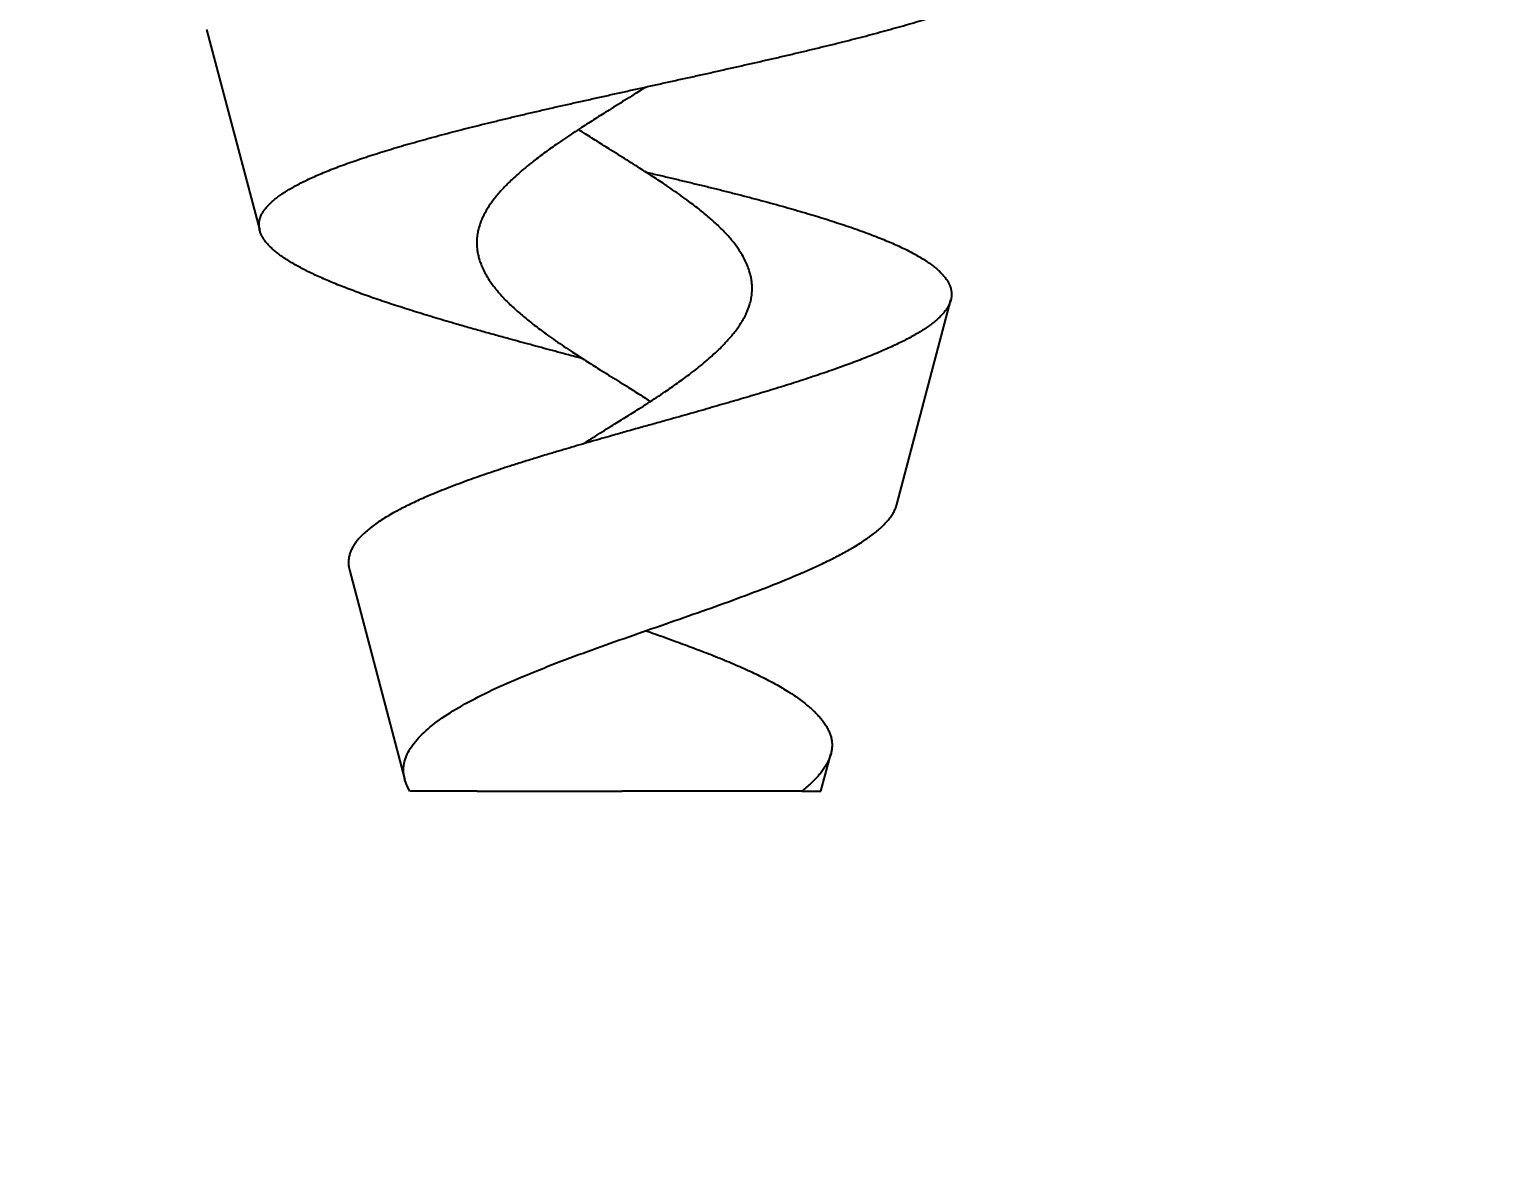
# Model space of a CAD drawing. Extents: x -1889 to 6398, y -470 to 1122.
# Drawn here: x 527.802 to 528.819, y 389.89 to 390.678 of the extents above; entities that cross this region are included whole.
import ezdxf

# ---------------------------------------------------------------- set-up
doc = ezdxf.new("R2010")
doc.units = 0
doc.header["$LTSCALE"] = 12
doc.header["$MEASUREMENT"] = 0
doc.header["$PDMODE"] = 33
doc.header["$PDSIZE"] = -0.5
doc.linetypes.add('SLD-Solid', pattern=[0])
doc.layers.get('0').update_dxf_attribs({"linetype": 'CONTINUOUS'})
doc.layers.get('Defpoints').update_dxf_attribs({"linetype": 'CONTINUOUS'})
doc.layers.add('COVER', color=3, linetype='CONTINUOUS')
doc.layers.add('DIM', color=1, linetype='CONTINUOUS')
doc.styles.add('ROMANS', font='ROMANS.shx', dxfattribs={"width": 0.85, "height": 5.76})
doc.styles.get("Standard").update_dxf_attribs({"font": 'sanss___.ttf'})
doc.dimstyles.get("Standard").update_dxf_attribs({"dimtxt": 0.18, "dimasz": 0.18, "dimexe": 0.18, "dimexo": 0.0625, "dimgap": 0.09, "dimtad": 0, "dimtih": 1, "dimtoh": 1, "dimdec": 4, "dimzin": 0, "dimdsep": 46, "dimtxsty": 'Standard', "dimcen": 0.09, "dimadec": 0, "dimazin": 0, "dimtfac": 1, "dimtdec": 4, "dimtofl": 0, "dimtmove": 0, "dimatfit": 3, "dimfxl": 1, "dimtolj": 1, "dimtzin": 0, "dimarcsym": 0})

# ---------------------------------------------------------------- blocks, each defined once
blk = doc.blocks.new('*D201')
at = {"layer": 'Defpoints', "color": 0, "transparency": 16777216}
for p in [(673.7773, 405.7954), (511.9278, 273.2954), (1054.2313, 273.2954)]:
    blk.add_point(p, dxfattribs=at)
at = {"layer": 'DIM', "color": 0, "lineweight": -2, "transparency": 16777216}
for p, q in [((679.7773, 405.7954), (1057.2313, 405.7954)), ((1054.2313, 400.0354), (1054.2313, 373.4048)), ((1054.2313, 279.0554), (1054.2313, 347.3477)), ((517.9278, 273.2954), (1057.2313, 273.2954))]:
    blk.add_line(p, q, dxfattribs=at)
at = {"layer": 'DIM', "color": 0, "transparency": 16777216}
for points in [[(1053.2713, 400.0354), (1055.1913, 400.0354), (1054.2313, 405.7954)], [(1053.2713, 279.0554), (1055.1913, 279.0554), (1054.2313, 273.2954)]]:
    blk.add_solid(points, dxfattribs=at)
at = {"layer": 'DIM', "color": 0, "transparency": 16777216, "char_height": 5.76, "attachment_point": 5, "style": 'ROMANS'}
for s, insert in [('\\A1;11\'-0{\\H1x;\\S1/2;}"', (1054.2313, 368.0562)), ('\\A1;[132 1/2]', (1054.2313, 355.0277))]:
    blk.add_mtext(s, dxfattribs=dict(at, insert=insert))
blk = doc.blocks.new('*D205')
at = {"layer": 'Defpoints', "color": 0, "transparency": 16777216}
for p in [(504.9278, 417.2954), (1075.404, 417.2954), (511.9278, 273.2954)]:
    blk.add_point(p, dxfattribs=at)
at = {"layer": 'DIM', "color": 0, "lineweight": -2, "transparency": 16777216}
for p, q in [((510.9278, 417.2954), (1078.404, 417.2954)), ((1075.404, 411.5354), (1075.404, 279.0554)), ((517.9278, 273.2954), (1078.404, 273.2954)), ((1075.404, 273.2954), (1075.404, 260.4984)), ((1075.404, 260.4984), (1069.644, 260.4984))]:
    blk.add_line(p, q, dxfattribs=at)
at = {"layer": 'DIM', "color": 0, "transparency": 16777216}
for points in [[(1074.444, 411.5354), (1076.364, 411.5354), (1075.404, 417.2954)], [(1074.444, 279.0554), (1076.364, 279.0554), (1075.404, 273.2954)]]:
    blk.add_solid(points, dxfattribs=at)
at = {"layer": 'DIM', "color": 0, "transparency": 16777216, "char_height": 5.76, "attachment_point": 5, "style": 'ROMANS'}
for s, insert in [('\\A1;12\'-0"', (1056.7937, 264.887)), ('\\A1;[144]', (1056.7937, 255.1499))]:
    blk.add_mtext(s, dxfattribs=dict(at, insert=insert))
blk = doc.blocks.new('A$C9caa3242')
at = {"color": 7, "linetype": 'SLD-Solid', "lineweight": 25}
for p, q in [((-0.2693, -0.7491), (-0.2326, -0.8877)), ((0.2069, -1.0766), (0.2442, -0.9356)), ((-0.1708, -1.1216), (-0.1325, -1.2664)), ((0.1546, -1.2744), (0.1614, -1.2487)), ((0.1414, -1.2744), (0.1546, -1.2744))]:
    blk.add_line(p, q, dxfattribs=at)
for points, knots in [([(-0.0096, -0.9762), (-0.011, -0.9758), (-0.0155, -0.9746), (-0.0225, -0.9727), (-0.0307, -0.9705), (-0.0383, -0.9685), (-0.0459, -0.9664), (-0.0534, -0.9644), (-0.0614, -0.9622), (-0.07, -0.9598), (-0.0791, -0.9573), (-0.088, -0.9548), (-0.0963, -0.9524), (-0.1039, -0.9502), (-0.1108, -0.9481), (-0.1177, -0.946), (-0.1244, -0.944), (-0.1309, -0.9419), (-0.1373, -0.9399), (-0.1435, -0.9379), (-0.1496, -0.9358), (-0.1555, -0.9338), (-0.1613, -0.9318), (-0.1669, -0.9297), (-0.1724, -0.9276), (-0.1776, -0.9256), (-0.1827, -0.9235), (-0.1875, -0.9215), (-0.1921, -0.9194), (-0.1965, -0.9174), (-0.2007, -0.9154), (-0.2046, -0.9133), (-0.2083, -0.9113), (-0.2117, -0.9092), (-0.215, -0.9072), (-0.218, -0.9051), (-0.2207, -0.9031), (-0.2232, -0.901), (-0.2254, -0.899), (-0.2273, -0.897), (-0.229, -0.8949), (-0.2303, -0.8929), (-0.2315, -0.8909), (-0.2323, -0.8889), (-0.2329, -0.8868), (-0.2331, -0.8848), (-0.2331, -0.8828), (-0.2328, -0.8807), (-0.2322, -0.8787), (-0.2314, -0.8767), (-0.2302, -0.8747), (-0.2288, -0.8727), (-0.2271, -0.8707), (-0.2251, -0.8687), (-0.2228, -0.8666), (-0.2202, -0.8646), (-0.2173, -0.8625), (-0.2142, -0.8605), (-0.2108, -0.8585), (-0.2072, -0.8564), (-0.2032, -0.8544), (-0.1991, -0.8524), (-0.1946, -0.8504), (-0.1899, -0.8483), (-0.1848, -0.8462), (-0.1796, -0.8442), (-0.174, -0.8421), (-0.1683, -0.8401), (-0.1624, -0.8381), (-0.1562, -0.836), (-0.1499, -0.834), (-0.1434, -0.832), (-0.1366, -0.83), (-0.1296, -0.8279), (-0.1223, -0.8259), (-0.1148, -0.8238), (-0.1072, -0.8218), (-0.0994, -0.8197), (-0.0916, -0.8177), (-0.0836, -0.8157), (-0.0755, -0.8137), (-0.0672, -0.8117), (-0.0588, -0.8096), (-0.0502, -0.8076), (-0.0415, -0.8056), (-0.0326, -0.8035), (-0.0237, -0.8015), (-0.0147, -0.7995), (-0.0058, -0.7975), (0.0032, -0.7955), (0.0122, -0.7935), (0.0212, -0.7915), (0.0303, -0.7895), (0.0395, -0.7875), (0.0488, -0.7854), (0.058, -0.7834), (0.0672, -0.7814), (0.0764, -0.7794), (0.0854, -0.7773), (0.0944, -0.7753), (0.1033, -0.7733), (0.1121, -0.7713), (0.1209, -0.7693), (0.1296, -0.7673), (0.1383, -0.7652), (0.1469, -0.7632), (0.1554, -0.7611), (0.1637, -0.7591), (0.1718, -0.7571), (0.1797, -0.7551), (0.1874, -0.7531), (0.195, -0.751), (0.2024, -0.749), (0.2098, -0.747), (0.2169, -0.7449), (0.2238, -0.7429), (0.2305, -0.7408), (0.237, -0.7388), (0.2431, -0.7368), (0.249, -0.7348), (0.2546, -0.7328), (0.26, -0.7308), (0.2651, -0.7287), (0.27, -0.7267), (0.2747, -0.7246), (0.2791, -0.7226), (0.2831, -0.7205), (0.2869, -0.7185), (0.2903, -0.7165), (0.2934, -0.7145), (0.2962, -0.7125), (0.2987, -0.7105), (0.3009, -0.7084), (0.3028, -0.7064), (0.3043, -0.7044), (0.3055, -0.7024), (0.3063, -0.7007), (0.3065, -0.6997), (0.3066, -0.6993)], [0, 0, 0, 0, 0.003555, 0.011439, 0.01792, 0.024407, 0.030895, 0.037382, 0.043863, 0.051932, 0.060008, 0.068084, 0.076153, 0.082787, 0.089427, 0.096068, 0.102707, 0.109341, 0.115943, 0.122549, 0.129157, 0.135764, 0.142365, 0.149151, 0.155942, 0.162736, 0.169527, 0.176313, 0.183045, 0.189782, 0.196522, 0.20326, 0.209992, 0.216912, 0.223838, 0.230766, 0.237692, 0.244612, 0.251478, 0.258349, 0.265222, 0.272093, 0.278959, 0.286017, 0.293081, 0.300147, 0.307212, 0.31427, 0.321261, 0.328257, 0.335256, 0.342252, 0.349243, 0.356428, 0.363619, 0.370812, 0.378003, 0.385188, 0.392339, 0.399495, 0.406654, 0.41381, 0.420961, 0.428311, 0.435668, 0.443027, 0.450385, 0.457735, 0.465017, 0.472305, 0.479595, 0.486883, 0.494165, 0.501651, 0.509143, 0.516637, 0.524129, 0.531615, 0.539034, 0.54646, 0.553887, 0.561312, 0.568731, 0.576359, 0.583993, 0.591629, 0.599263, 0.606891, 0.614435, 0.621985, 0.629537, 0.637087, 0.644631, 0.652386, 0.660148, 0.667911, 0.675673, 0.683428, 0.691117, 0.698812, 0.706509, 0.714204, 0.721893, 0.729796, 0.737706, 0.745618, 0.753528, 0.761432, 0.769276, 0.777126, 0.784979, 0.792829, 0.800674, 0.808739, 0.81681, 0.824885, 0.832956, 0.841021, 0.84899, 0.856966, 0.864943, 0.872918, 0.880887, 0.889079, 0.897278, 0.905479, 0.913678, 0.92187, 0.929986, 0.938109, 0.946234, 0.954357, 0.962474, 0.97082, 0.979172, 0.987527, 0.99588, 1, 1, 1, 1]), ([(0.0338, -0.7887), (0.0331, -0.7891), (0.0309, -0.7906), (0.0266, -0.7933), (0.0209, -0.7969), (0.0146, -0.8008), (0.0089, -0.8044), (0.0036, -0.8077), (-0.0012, -0.8107), (-0.0059, -0.8137), (-0.011, -0.817), (-0.0166, -0.8206), (-0.0224, -0.8245), (-0.0277, -0.8281), (-0.0324, -0.8314), (-0.0366, -0.8344), (-0.0406, -0.8375), (-0.0449, -0.8408), (-0.0494, -0.8444), (-0.054, -0.8484), (-0.058, -0.852), (-0.0615, -0.8554), (-0.0644, -0.8584), (-0.0672, -0.8614), (-0.0697, -0.8644), (-0.072, -0.8674), (-0.0741, -0.8703), (-0.0759, -0.8732), (-0.0776, -0.8762), (-0.0791, -0.8792), (-0.0803, -0.8822), (-0.0813, -0.8852), (-0.0822, -0.8885), (-0.0827, -0.8921), (-0.0829, -0.896), (-0.0828, -0.8996), (-0.0823, -0.9029), (-0.0816, -0.9059), (-0.0807, -0.909), (-0.0795, -0.9123), (-0.0778, -0.9159), (-0.0756, -0.9199), (-0.0732, -0.9235), (-0.0707, -0.9268), (-0.0683, -0.9299), (-0.0656, -0.9329), (-0.0628, -0.9359), (-0.0598, -0.9389), (-0.0566, -0.9418), (-0.0533, -0.9447), (-0.0498, -0.9477), (-0.0461, -0.9507), (-0.0422, -0.9537), (-0.0382, -0.9567), (-0.0336, -0.9601), (-0.0285, -0.9637), (-0.0228, -0.9676), (-0.0173, -0.9712), (-0.0123, -0.9745), (-0.0076, -0.9775), (-0.0029, -0.9805), (0.0024, -0.9838), (0.0081, -0.9874), (0.0143, -0.9912), (0.0201, -0.9948), (0.0253, -0.9981), (0.03, -1.0011), (0.0339, -1.0036), (0.0362, -1.0051), (0.0369, -1.0056)], [0, 0, 0, 0, 0.00616, 0.020062, 0.038042, 0.056035, 0.074015, 0.08789, 0.101778, 0.115666, 0.129541, 0.147503, 0.165479, 0.183442, 0.197299, 0.211169, 0.225039, 0.238896, 0.256951, 0.275021, 0.293076, 0.307008, 0.320953, 0.334897, 0.348829, 0.362384, 0.37595, 0.389517, 0.403072, 0.417024, 0.43099, 0.444956, 0.458909, 0.476882, 0.494868, 0.51284, 0.526707, 0.540587, 0.554466, 0.568333, 0.586361, 0.604404, 0.622432, 0.636342, 0.650264, 0.664187, 0.678097, 0.691653, 0.705222, 0.71879, 0.732347, 0.7463, 0.760266, 0.774233, 0.788186, 0.806193, 0.824213, 0.84222, 0.856116, 0.870026, 0.883935, 0.897832, 0.915808, 0.933799, 0.951775, 0.965648, 0.979534, 0.99342, 1, 1, 1, 1]), ([(-0.0096, -1.0349), (-0.0093, -1.0347), (-0.0069, -1.0332), (-0.0025, -1.0304), (0.0036, -1.0265), (0.0094, -1.0229), (0.0147, -1.0196), (0.0195, -1.0167), (0.0243, -1.0137), (0.0295, -1.0104), (0.0351, -1.0068), (0.0411, -1.0029), (0.0465, -0.9993), (0.0513, -0.996), (0.0556, -0.9929), (0.0598, -0.9899), (0.0643, -0.9866), (0.069, -0.983), (0.0739, -0.979), (0.0781, -0.9754), (0.0818, -0.972), (0.085, -0.969), (0.0879, -0.966), (0.0907, -0.963), (0.0933, -0.96), (0.0956, -0.9571), (0.0978, -0.9541), (0.0997, -0.9512), (0.1015, -0.9482), (0.103, -0.9452), (0.1043, -0.9421), (0.1055, -0.9388), (0.1064, -0.9352), (0.107, -0.9313), (0.1072, -0.9277), (0.107, -0.9244), (0.1067, -0.9214), (0.1061, -0.9184), (0.1051, -0.9151), (0.1038, -0.9115), (0.102, -0.9075), (0.0999, -0.9039), (0.0977, -0.9006), (0.0956, -0.8975), (0.0932, -0.8945), (0.0906, -0.8915), (0.0878, -0.8885), (0.0849, -0.8856), (0.0818, -0.8826), (0.0785, -0.8797), (0.075, -0.8767), (0.0713, -0.8736), (0.0674, -0.8706), (0.063, -0.8673), (0.0581, -0.8637), (0.0525, -0.8598), (0.0472, -0.8562), (0.0423, -0.8529), (0.0377, -0.8499), (0.033, -0.8469), (0.0278, -0.8436), (0.0221, -0.84), (0.0159, -0.8361), (0.0102, -0.8325), (0.0049, -0.8292), (0.0001, -0.8262), (-0.0047, -0.8232), (-0.0089, -0.8205), (-0.0116, -0.8188), (-0.0127, -0.8181)], [0, 0, 0, 0, 0.002799, 0.020782, 0.038778, 0.056761, 0.070639, 0.08453, 0.09842, 0.112298, 0.130259, 0.148234, 0.166195, 0.180052, 0.193921, 0.207791, 0.221648, 0.239682, 0.25773, 0.275765, 0.289678, 0.303605, 0.317532, 0.331445, 0.34501, 0.358587, 0.372164, 0.385729, 0.399693, 0.413669, 0.427646, 0.44161, 0.45959, 0.477583, 0.495563, 0.509437, 0.523323, 0.537209, 0.551083, 0.569094, 0.58712, 0.605131, 0.619027, 0.632936, 0.646844, 0.66074, 0.674299, 0.687869, 0.70144, 0.714999, 0.728954, 0.742922, 0.75689, 0.770845, 0.788861, 0.806892, 0.824908, 0.838813, 0.85273, 0.866647, 0.880552, 0.898532, 0.916526, 0.934506, 0.948382, 0.96227, 0.976159, 0.990034, 1, 1, 1, 1]), ([(0.0338, -0.8474), (0.0353, -0.8478), (0.0399, -0.8488), (0.0473, -0.8506), (0.056, -0.8526), (0.0645, -0.8547), (0.0729, -0.8567), (0.0812, -0.8587), (0.0895, -0.8608), (0.0978, -0.8629), (0.106, -0.865), (0.1141, -0.8672), (0.122, -0.8693), (0.1296, -0.8714), (0.1369, -0.8735), (0.144, -0.8756), (0.1509, -0.8776), (0.1575, -0.8797), (0.1641, -0.8818), (0.1705, -0.8839), (0.1768, -0.886), (0.1828, -0.8881), (0.1886, -0.8903), (0.194, -0.8924), (0.1992, -0.8945), (0.204, -0.8965), (0.2086, -0.8986), (0.2129, -0.9006), (0.217, -0.9027), (0.2209, -0.9049), (0.2245, -0.907), (0.2279, -0.9091), (0.2309, -0.9113), (0.2337, -0.9134), (0.236, -0.9155), (0.2381, -0.9176), (0.2399, -0.9196), (0.2414, -0.9217), (0.2427, -0.9238), (0.2437, -0.9259), (0.2443, -0.928), (0.2447, -0.9302), (0.2448, -0.9323), (0.2445, -0.9344), (0.244, -0.9365), (0.2432, -0.9385), (0.2421, -0.9406), (0.2407, -0.9427), (0.2391, -0.9447), (0.2371, -0.9468), (0.2349, -0.949), (0.2323, -0.9511), (0.2295, -0.9533), (0.2264, -0.9554), (0.2231, -0.9575), (0.2196, -0.9595), (0.2159, -0.9616), (0.212, -0.9637), (0.2078, -0.9657), (0.2033, -0.9679), (0.1985, -0.97), (0.1934, -0.9722), (0.1882, -0.9743), (0.1828, -0.9765), (0.1773, -0.9786), (0.1718, -0.9806), (0.166, -0.9827), (0.1601, -0.9848), (0.1539, -0.9869), (0.1475, -0.989), (0.1409, -0.9912), (0.1342, -0.9933), (0.1273, -0.9955), (0.1204, -0.9976), (0.1134, -0.9997), (0.1065, -1.0018), (0.0995, -1.0039), (0.0924, -1.0059), (0.0851, -1.008), (0.0777, -1.0102), (0.0702, -1.0123), (0.0626, -1.0145), (0.055, -1.0166), (0.0468, -1.0189), (0.0381, -1.0214), (0.029, -1.0239), (0.0198, -1.0265), (0.0112, -1.029), (0.0031, -1.0312), (-0.0043, -1.0334), (-0.0118, -1.0355), (-0.0192, -1.0377), (-0.0269, -1.04), (-0.0351, -1.0424), (-0.0435, -1.045), (-0.0518, -1.0476), (-0.0595, -1.05), (-0.0665, -1.0523), (-0.073, -1.0545), (-0.0793, -1.0566), (-0.0855, -1.0588), (-0.0919, -1.0611), (-0.0985, -1.0636), (-0.1052, -1.0662), (-0.1116, -1.0688), (-0.1174, -1.0712), (-0.1226, -1.0735), (-0.1273, -1.0757), (-0.1318, -1.0779), (-0.136, -1.08), (-0.1403, -1.0824), (-0.1446, -1.0848), (-0.1488, -1.0874), (-0.1526, -1.09), (-0.1562, -1.0927), (-0.1594, -1.0954), (-0.1623, -1.0981), (-0.1648, -1.1008), (-0.1669, -1.1035), (-0.1685, -1.1061), (-0.1697, -1.1086), (-0.1707, -1.1111), (-0.1712, -1.1136), (-0.1715, -1.1161), (-0.1713, -1.1187), (-0.1711, -1.1205), (-0.1708, -1.1215), (-0.1708, -1.1216)], [0, 0, 0, 0, 0.004485, 0.013458, 0.022, 0.030549, 0.039101, 0.04765, 0.056192, 0.064993, 0.073802, 0.082614, 0.091423, 0.100224, 0.108581, 0.116946, 0.125312, 0.133676, 0.142033, 0.150641, 0.159258, 0.167876, 0.176493, 0.185101, 0.193309, 0.201525, 0.209742, 0.217958, 0.226166, 0.234622, 0.243087, 0.251554, 0.260018, 0.268475, 0.276516, 0.284563, 0.292613, 0.300661, 0.308701, 0.316984, 0.325275, 0.333568, 0.341858, 0.350141, 0.358032, 0.36593, 0.37383, 0.381729, 0.38962, 0.397751, 0.405891, 0.414032, 0.422171, 0.430303, 0.438006, 0.445717, 0.453429, 0.46114, 0.468843, 0.476781, 0.484725, 0.492672, 0.500617, 0.508554, 0.516092, 0.523637, 0.531183, 0.538727, 0.546265, 0.554031, 0.561803, 0.569578, 0.577351, 0.585116, 0.592506, 0.599903, 0.607301, 0.614698, 0.622088, 0.629702, 0.637324, 0.644947, 0.652569, 0.660183, 0.669221, 0.678267, 0.687313, 0.69635, 0.7038, 0.711257, 0.718717, 0.726173, 0.733623, 0.742441, 0.751266, 0.760092, 0.76891, 0.776178, 0.783454, 0.790731, 0.798006, 0.805275, 0.813875, 0.822483, 0.831091, 0.839691, 0.846779, 0.853874, 0.860971, 0.868066, 0.875154, 0.883564, 0.891982, 0.9004, 0.90881, 0.917476, 0.926151, 0.934826, 0.943492, 0.951337, 0.959188, 0.967039, 0.974884, 0.982945, 0.991013, 0.999081, 1, 1, 1, 1]), ([(0.1401, -1.1244), (0.1419, -1.1236), (0.1454, -1.1221), (0.1505, -1.1198), (0.1555, -1.1175), (0.1602, -1.1152), (0.1648, -1.1129), (0.1692, -1.1106), (0.1734, -1.1083), (0.1776, -1.1059), (0.1816, -1.1034), (0.1855, -1.1008), (0.1891, -1.0982), (0.1925, -1.0957), (0.1955, -1.0931), (0.1982, -1.0904), (0.2006, -1.0878), (0.2027, -1.0853), (0.2044, -1.0827), (0.2057, -1.0801), (0.2065, -1.0781), (0.2068, -1.0769), (0.2069, -1.0766)], [0, 0, 0, 0, 0.04659, 0.09321, 0.139831, 0.186421, 0.234014, 0.281639, 0.329265, 0.376859, 0.430602, 0.48439, 0.538178, 0.591922, 0.64716, 0.702446, 0.757733, 0.812971, 0.867884, 0.922842, 0.977801, 1, 1, 1, 1]), ([(-0.1291, -1.2744), (-0.1332, -1.2673), (-0.1343, -1.2606), (-0.1318, -1.2504), (-0.1302, -1.247), (-0.1257, -1.2404), (-0.1228, -1.2371), (-0.1157, -1.2304), (-0.1115, -1.2271), (-0.1021, -1.2206), (-0.0968, -1.2174), (-0.0852, -1.211), (-0.0789, -1.2077), (-0.0655, -1.2014), (-0.0584, -1.1983), (-0.0436, -1.1921), (-0.0358, -1.189), (-0.0198, -1.1828), (-0.0116, -1.1798), (0.0133, -1.1708), (0.0306, -1.1648), (0.0559, -1.156), (0.0642, -1.1531), (0.0807, -1.1473), (0.0888, -1.1444), (0.1045, -1.1386), (0.112, -1.1358), (0.1265, -1.1301), (0.1335, -1.1272), (0.1401, -1.1244)], [0, 0, 0, 0, 0.125, 0.125, 0.1875, 0.1875, 0.25, 0.25, 0.3125, 0.3125, 0.375, 0.375, 0.4375, 0.4375, 0.5, 0.5, 0.5625, 0.5625, 0.625, 0.625, 0.75, 0.75, 0.8125, 0.8125, 0.875, 0.875, 0.9375, 0.9375, 1, 1, 1, 1]), ([(0.0339, -1.1637), (0.0359, -1.1644), (0.0404, -1.166), (0.0472, -1.1684), (0.0543, -1.171), (0.0611, -1.1735), (0.0676, -1.1759), (0.074, -1.1784), (0.0804, -1.1808), (0.0866, -1.1833), (0.0927, -1.1859), (0.0987, -1.1884), (0.1043, -1.191), (0.1097, -1.1935), (0.1148, -1.196), (0.1197, -1.1986), (0.1244, -1.2011), (0.1289, -1.2038), (0.1332, -1.2064), (0.1372, -1.2091), (0.1409, -1.2117), (0.1442, -1.2143), (0.1472, -1.2168), (0.1499, -1.2193), (0.1524, -1.2219), (0.1547, -1.2244), (0.1567, -1.227), (0.1584, -1.2296), (0.1597, -1.2321), (0.1608, -1.2346), (0.1616, -1.2371), (0.1621, -1.2396), (0.1623, -1.2422), (0.1622, -1.2448), (0.1618, -1.2474), (0.1611, -1.2501), (0.1601, -1.2527), (0.1588, -1.2554), (0.1572, -1.258), (0.1553, -1.2607), (0.1532, -1.2634), (0.1507, -1.2661), (0.1479, -1.2689), (0.1448, -1.2716), (0.1425, -1.2735), (0.1414, -1.2744)], [0, 0, 0, 0, 0.020829, 0.045987, 0.071124, 0.094898, 0.11869, 0.142483, 0.166257, 0.190676, 0.215116, 0.239555, 0.263973, 0.287471, 0.310989, 0.334507, 0.358005, 0.382168, 0.406354, 0.430539, 0.454703, 0.477202, 0.499719, 0.522236, 0.544736, 0.567828, 0.59094, 0.614051, 0.637143, 0.659336, 0.681547, 0.703758, 0.72595, 0.748766, 0.771603, 0.79444, 0.817257, 0.839754, 0.862272, 0.884789, 0.907286, 0.930454, 0.953644, 0.976833, 1, 1, 1, 1]), ([(0.1414, -1.2744), (0.1323, -1.2744), (0.1233, -1.2744), (0.1143, -1.2744), (0.082, -1.2744), (0.0497, -1.2744), (0.0174, -1.2744)], [0.002582622, 0.002582622, 0.002582622, 0.002582622, 0.003297463, 0.003297463, 0.003297463, 0.005862866, 0.005862866, 0.005862866, 0.005862866])]:
    blk.add_open_spline(points, degree=3, knots=knots, dxfattribs=at)
for points in [[(-0.0827, -1.2744), (-0.0982, -1.2744), (-0.1137, -1.2744), (-0.1291, -1.2744)], [(-0.0827, -1.2744), (-0.0494, -1.2744), (-0.016, -1.2744), (0.0174, -1.2744)]]:
    blk.add_open_spline(points, degree=3, dxfattribs=at)

msp = doc.modelspace()

# ---------------------------------------------------------------- block references
at = {"layer": 'COVER'}
msp.add_blockref('A$C9caa3242', (528.19389, 391.42749), dxfattribs=at)

# ---------------------------------------------------------------- dimensions: what is measured, and where the dimension line sits
at = {"layer": 'DIM'}
for base, p1, p2, picture, middle in [((1075.40402, 417.29539), (511.92783, 273.29539), (504.92783, 417.29539), '*D205', (1056.79373, 260.49845)), ((1054.23126, 273.29539), (673.77729, 405.79539), (511.92783, 273.29539), '*D201', (1054.23126, 360.37623))]:
    dim = msp.add_linear_dim(base=base, p1=p1, p2=p2, angle=90, dimstyle='Standard', override={"dimscale": 48, "dimtxt": 5.76, "dimasz": 0.12, "dimexe": 0.0625, "dimexo": 0.125, "dimgap": 0.02, "dimzin": 3, "dimlunit": 4, "dimpost": '\\X', "dimtxsty": 'ROMANS', "dimcen": 0}, dxfattribs=at)
    dim.commit()
    dim.dimension.update_dxf_attribs({"geometry": picture, "text_midpoint": middle, "dimtype": 160})

doc.saveas('drawing.dxf')
